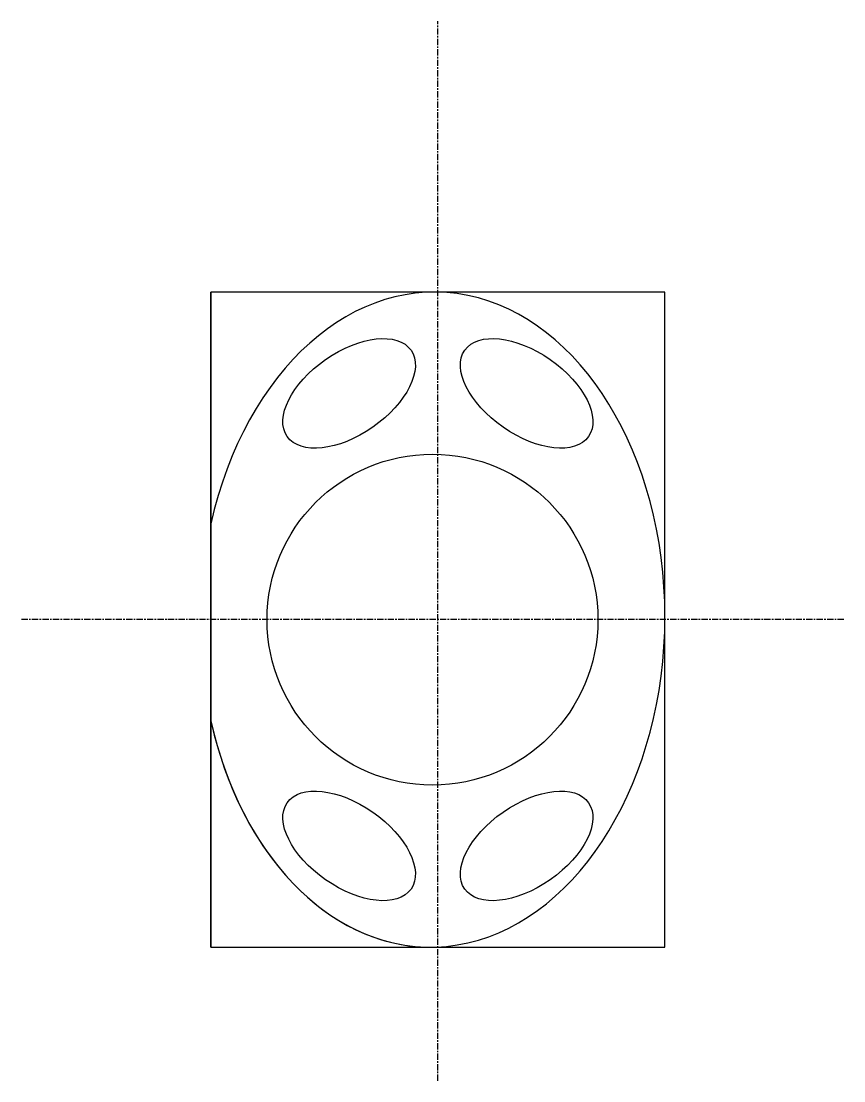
# Model space of a CAD drawing. Header units: millimetres. Extents: x -14.3 to 47.8, y -59.6 to 20.5.
import ezdxf

# ---------------------------------------------------------------- set-up
doc = ezdxf.new("R2010")
doc.units = ezdxf.units.MM
doc.linetypes.add('CHAIN', pattern=[0.7087, 0.4724, -0.0591, 0.1181, -0.0591])

msp = doc.modelspace()

# ---------------------------------------------------------------- linework, layer by layer
at = {"linetype": 'CHAIN'}
for p, q in [((17.155, -59.591), (17.155, 20.473)), ((47.827, -24.745), (-14.33, -24.745))]:
    msp.add_line(p, q, dxfattribs=at)
for points in [[(0, 0), (0, -49.49), (34.31, -49.49)], [(0, -49.49), (34.31, -49.49), (34.31, 0), (0, 0)], [(34.31, 0), (0, 0), (0, -49.49), (0, 0), (0, -49.49)]]:
    msp.add_lwpolyline(points)
msp.add_lwpolyline([(0, 0), (0, -49.49)], close=True)
msp.add_circle((16.749, -24.745), 12.5)
for major_axis, ratio, start_param, end_param in [((0.314, 24.747), 0.709538, 1.894088, 7.566413), ((0.307, 24.747), 0.709579, 1.893909, 3.135957)]:
    msp.add_ellipse((16.749, -24.745), major_axis=major_axis, ratio=ratio, start_param=start_param, end_param=end_param)
for centre, major_axis in [((10.449, -7.65), (-4.678, -3.26)), ((23.861, -7.65), (4.678, -3.26)), ((10.449, -41.84), (-4.678, 3.26)), ((23.861, -41.84), (4.678, 3.26))]:
    msp.add_ellipse(centre, major_axis=major_axis, ratio=0.546279)

doc.saveas('drawing.dxf')
